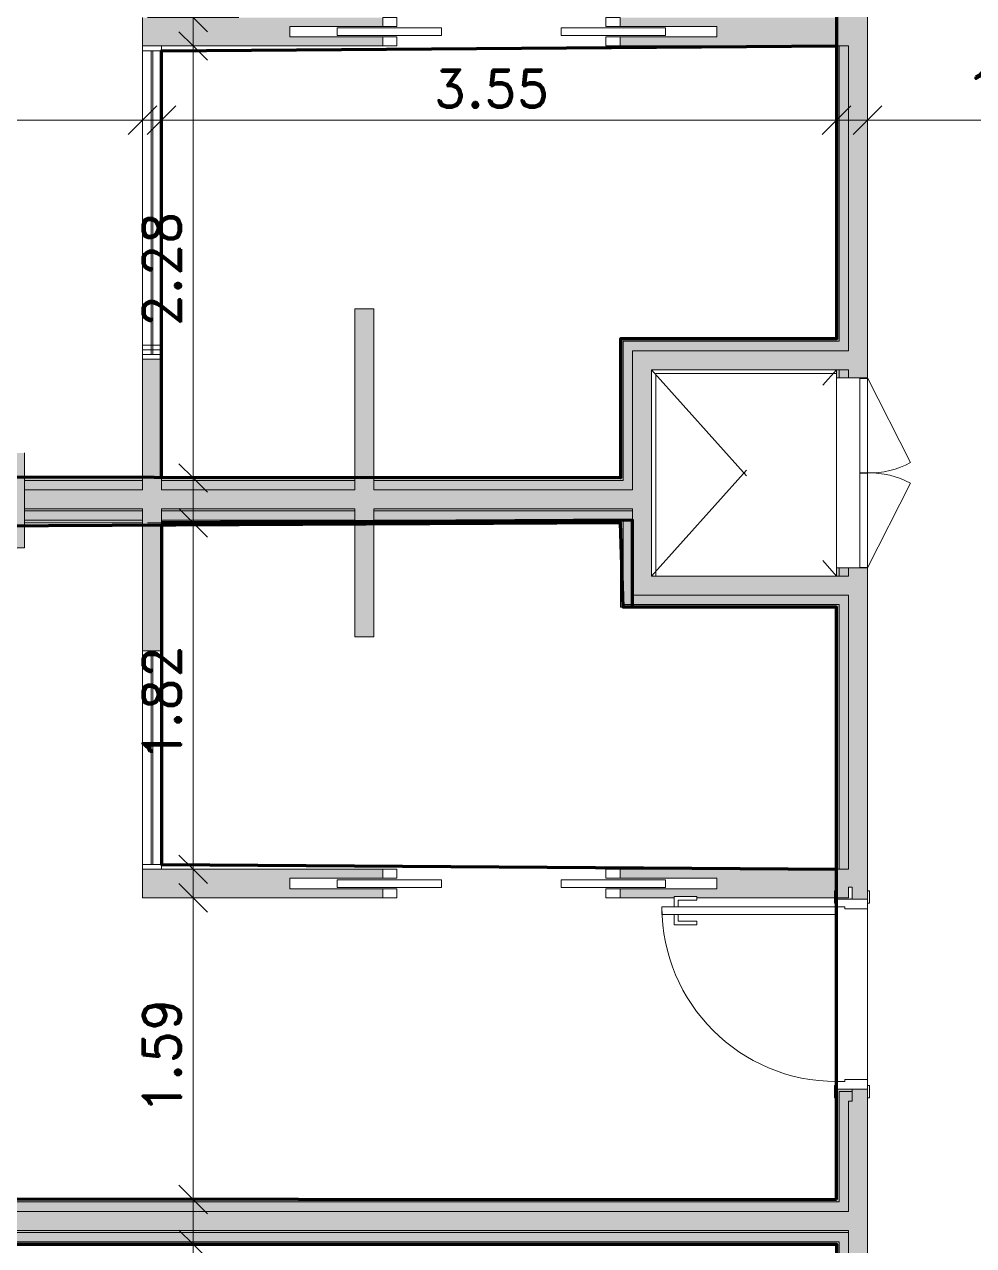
# Model space of a CAD drawing. Header units: metres. Extents: x -227.9 to -140, y 37.9 to 92.1.
# Drawn here: x -176.32 to -171.32, y 67.94 to 74.37 of the extents above; entities that cross this region are included whole.
import ezdxf

# ---------------------------------------------------------------- set-up
doc = ezdxf.new("R2010")
doc.units = ezdxf.units.M
doc.linetypes.add('JIS_02_0.7', pattern=[1.35, 0.75, -0.6])
for name, color, linetype, lineweight in [('A-ANNO-DIMS', 7, 'Continuous', 9), ('A-ANNO-DIMS-100', 7, 'Continuous', 9), ('A-DOOR', 7, 'Continuous', 5), ('A-FLOR', 7, 'Continuous', 5), ('A-GLAZ', 7, 'Continuous', 5), ('A-WALL', 7, 'Continuous', 5), ('A-WALL-PATT', 7, 'Continuous', 13), ('I-WALL', 7, 'Continuous', 5), ('S-COLS', 7, 'Continuous', 5)]:
    doc.layers.add(name, color=color, linetype=linetype, lineweight=lineweight)
doc.layers.add('A-DETL', color=94, linetype='Continuous', lineweight=5, true_color=0x00a600)
doc.layers.add('Chambre', color=40, linetype='Continuous')
doc.layers.add('SDB', color=230, linetype='Continuous')
doc.styles.add('RomanD_B', font='', dxfattribs={"height": 0.2})
doc.styles.get('RomanD_B').set_extended_font_data('RomanD', bold=True)
doc.dimstyles.new('LAG-Romans_0_2', dxfattribs={"dimscale": 0.3048, "dimtxt": 0.200715, "dimasz": 0.492126, "dimexe": 0.787402, "dimexo": 0.0625, "dimgap": 0, "dimtad": 1, "dimrnd": 0.01, "dimzin": 0, "dimdsep": 46, "dimtxsty": 'RomanD_B', "dimblk1": 'OBLIQUE', "dimblk2": 'OBLIQUE', "dimsah": 1, "dimcen": 0.09, "dimdle": 0.656168, "dimazin": 0, "dimtfac": 1, "dimtdec": 4, "dimtix": 1, "dimtmove": 0, "dimatfit": 3, "dimfxl": 0.787402, "dimfxlon": 1, "dimtvp": 1, "dimtolj": 1, "dimtzin": 0, "dimarcsym": 2})

# ---------------------------------------------------------------- blocks, each defined once
blk = doc.blocks.new('LAG-C1030-PORTE-INST-13PR_05_02F - LAG-C1030-PORTE-INST-13PR_05_02F-100x166-15159836-MUC-LAG-PRO-PLA-ARC-TZN-N02-AG02Ec-Cote')
at = {"layer": 'A-DOOR', "color": 9, "lineweight": 9, "true_color": 0xc0c0c0}
for p, q in [((-0.498, -0.0415), (-0.001, -0.0415)), ((-0.498, -0.0815), (-0.498, -0.0415)), ((-0.001, -0.0415), (-0.001, -0.0815)), ((0.001, -0.0415), (0.498, -0.0415)), ((0.001, -0.0815), (0.001, -0.0415)), ((0.498, -0.0415), (0.498, -0.0815)), ((-0.001, -0.0815), (-0.498, -0.0815)), ((0.498, -0.0815), (0.001, -0.0815))]:
    blk.add_line(p, q, dxfattribs=at)
at = {"layer": 'A-DOOR', "color": 9, "true_color": 0xc0c0c0}
for p, q in [((-0.5, -0.0815), (-0.0545, -0.3085)), ((0.5, -0.0815), (0.0545, -0.3085))]:
    blk.add_line(p, q, dxfattribs=at)
for centre, start, end in [((-0.4544, -0.0924), 331.62051, 1.37949), ((0.4544, -0.0924), 178.62051, 208.37949)]:
    blk.add_arc(centre, 0.4546, start, end, dxfattribs=at)
blk = doc.blocks.new('LAG-C1030-PORTE-COUL DEUX BATTANTS-13PR_07 - LAG-C1030-PORTE-COUL DEUX BATTANTS-13PR_07_02F-110x210-15723467-MUC-LAG-PRO-PLA-ARC-TZN-N02-AG02Ec-Cote')
at = {"layer": 'A-DOOR', "color": 9, "true_color": 0xc0c0c0}
for p, q in [((-0.455, 0.075), (-0.53, 0.075)), ((-0.53, 0.075), (-0.53, 0.0275)), ((-0.455, 0.0275), (-0.455, 0.075)), ((0.72, 0.075), (0.645, 0.075)), ((0.645, 0.075), (0.645, 0.0275)), ((0.72, 0.0275), (0.72, 0.075)), ((-0.53, 0.0275), (-0.455, 0.0275)), ((0.645, 0.0275), (0.72, 0.0275)), ((-0.455, -0.0275), (-0.53, -0.0275)), ((-0.53, -0.0275), (-0.53, -0.075)), ((-0.455, -0.075), (-0.455, -0.0275)), ((0.72, -0.0275), (0.645, -0.0275)), ((0.645, -0.0275), (0.645, -0.075)), ((0.72, -0.075), (0.72, -0.0275)), ((-0.53, -0.075), (-0.455, -0.075)), ((0.645, -0.075), (0.72, -0.075))]:
    blk.add_line(p, q, dxfattribs=at)
at = {"layer": 'A-DOOR'}
for p, q in [((-0.22, 0.02), (-0.77, 0.02)), ((-0.77, 0.02), (-0.77, -0.02)), ((-0.22, -0.02), (-0.22, 0.02)), ((0.41, 0.02), (0.41, -0.02)), ((0.96, 0.02), (0.41, 0.02)), ((0.96, -0.02), (0.96, 0.02)), ((-0.77, -0.02), (-0.22, -0.02)), ((0.41, -0.02), (0.96, -0.02))]:
    blk.add_line(p, q, dxfattribs=at)
blk = doc.blocks.new('LAG-C1030-PORTE-BAT 1 VANT-13PR_01 - LAG-C1030-PORTE-BAT 1 VANT-13PR_01_04F-90X210 CHAMBRE-15711706-MUC-LAG-PRO-PLA-ARC-TZN-N02-AG02Ec-Cote')
at = {"layer": 'A-DOOR'}
for p, q in [((0.3553, 1.0015), (0.3153, 1.0015)), ((0.3153, 1.0015), (0.3153, 0.0815)), ((0.3553, 0.0815), (0.3553, 1.0015)), ((0.2603, 0.9365), (0.2603, 0.8165)), ((0.3153, 0.9365), (0.2603, 0.9365)), ((0.2803, 0.8165), (0.2803, 0.9165)), ((0.2803, 0.9165), (0.3153, 0.9165)), ((0.3153, 0.9165), (0.3153, 0.9365)), ((0.4103, 0.9365), (0.3553, 0.9365)), ((0.3553, 0.9365), (0.3553, 0.9165)), ((0.3553, 0.9165), (0.3903, 0.9165)), ((0.3903, 0.9165), (0.3903, 0.8165)), ((0.4103, 0.8165), (0.4103, 0.9365)), ((0.2603, 0.8165), (0.2803, 0.8165)), ((0.3903, 0.8165), (0.4103, 0.8165)), ((0.3153, 0.0815), (0.3553, 0.0815))]:
    blk.add_line(p, q, dxfattribs=at)
at = {"layer": 'A-DOOR', "color": 9, "true_color": 0xc0c0c0}
for p, q in [((-0.5847, 0.0915), (-0.6497, 0.0915)), ((-0.6497, 0.0915), (-0.6497, 0.0815)), ((-0.6497, 0.0815), (-0.5847, 0.0815)), ((-0.6047, 0.0815), (-0.6047, -0.0815)), ((-0.5647, 0.0815), (-0.6047, 0.0815)), ((-0.5847, 0.0815), (-0.5847, 0.0915)), ((-0.5647, 0.0376), (-0.5647, 0.0815)), ((0.3953, 0.0815), (0.3553, 0.0815)), ((0.3553, 0.0815), (0.3553, 0.0376)), ((0.3753, 0.0915), (0.3753, 0.0815)), ((0.4403, 0.0915), (0.3753, 0.0915)), ((0.3753, 0.0815), (0.4403, 0.0815)), ((0.3953, -0.0815), (0.3953, 0.0815)), ((0.4403, 0.0815), (0.4403, 0.0915)), ((-0.5547, 0.0376), (-0.5647, 0.0376)), ((-0.5547, -0.0815), (-0.5547, 0.0376)), ((0.3553, 0.0376), (0.3453, 0.0376)), ((0.3453, 0.0376), (0.3453, -0.0815)), ((-0.5847, -0.0815), (-0.6497, -0.0815)), ((-0.6497, -0.0815), (-0.6497, -0.0915)), ((-0.6497, -0.0915), (-0.5847, -0.0915)), ((-0.6047, -0.0815), (-0.5547, -0.0815)), ((-0.5847, -0.0915), (-0.5847, -0.0815)), ((0.3453, -0.0815), (0.3953, -0.0815)), ((0.3753, -0.0815), (0.3753, -0.0915)), ((0.4403, -0.0815), (0.3753, -0.0815)), ((0.3753, -0.0915), (0.4403, -0.0915)), ((0.4403, -0.0915), (0.4403, -0.0815))]:
    blk.add_line(p, q, dxfattribs=at)
at = {"layer": 'A-DOOR'}
blk.add_arc((0.3553, 0.0815), 0.92, 90, 180, dxfattribs=at)
blk = doc.blocks.new('LAG-C1020-FENÊTRE-12FT-22-03 - LAG-C1020-FENÊTRE-12FT-22-03-01-13182808-MUC-LAG-PRO-PLA-ARC-TZN-N02-AG02Ec-Cote')
at = {"layer": 'A-GLAZ', "lineweight": 13}
for p, q in [((-2.825, 0.05), (-2.85, 0.05)), ((-2.85, 0.05), (-2.85, -0.05)), ((-2.825, -0.05), (-2.825, 0.05)), ((-1.275, 0.005), (-2.825, 0.005)), ((-2.825, 0.005), (-2.825, -0.005)), ((-1.25, 0.05), (-1.275, 0.05)), ((-1.275, 0.05), (-1.275, -0.05)), ((-1.275, -0.005), (-1.275, 0.005)), ((-2.85, -0.05), (-2.825, -0.05)), ((-2.825, -0.005), (-1.275, -0.005)), ((-1.275, -0.05), (-1.25, -0.05))]:
    blk.add_line(p, q, dxfattribs=at)
at = {"layer": 'A-GLAZ'}
for p, q in [((-2.825, 0.05), (-1.275, 0.05)), ((-1.275, -0.05), (-2.825, -0.05))]:
    blk.add_line(p, q, dxfattribs=at)
blk = doc.blocks.new('LAG-C1020-FENÊTRE-12FT-22-03 - LAG-C1020-FENÊTRE-12FT-22-03-01-13183694-MUC-LAG-PRO-PLA-ARC-TZN-N02-AG02Ec-Cote')
at = {"layer": 'A-GLAZ', "lineweight": 13}
for p, q in [((-2.9, 0.05), (-2.875, 0.05)), ((-2.875, 0.05), (-2.875, -0.05)), ((-2.875, 0.005), (-1.275, 0.005)), ((-2.875, -0.005), (-2.875, 0.005)), ((-1.275, -0.05), (-1.275, 0.05)), ((-1.275, 0.05), (-1.25, 0.05)), ((-1.275, 0.005), (-1.275, -0.005)), ((-2.875, -0.05), (-2.9, -0.05)), ((-1.275, -0.005), (-2.875, -0.005)), ((-1.25, -0.05), (-1.275, -0.05))]:
    blk.add_line(p, q, dxfattribs=at)
at = {"layer": 'A-GLAZ'}
for p, q in [((-2.85, 0.05), (-2.875, 0.05)), ((-1.275, 0.05), (-2.825, 0.05)), ((-2.875, -0.05), (-2.85, -0.05)), ((-2.825, -0.05), (-1.275, -0.05))]:
    blk.add_line(p, q, dxfattribs=at)
blk = doc.blocks.new('LAG-C1020-FENÊTRE-12FT-22-03 - LAG-C1020-FENÊTRE-12FT-22-03-01-13183693-MUC-LAG-PRO-PLA-ARC-TZN-N02-AG02Ec-Cote')
at = {"layer": 'A-GLAZ', "lineweight": 13}
for p, q in [((-2.4, 0.05), (-2.375, 0.05)), ((-2.375, 0.05), (-2.375, -0.05)), ((-2.375, 0.005), (-1.275, 0.005)), ((-2.375, -0.005), (-2.375, 0.005)), ((-1.275, -0.05), (-1.275, 0.05)), ((-1.275, 0.05), (-1.25, 0.05)), ((-1.275, 0.005), (-1.275, -0.005)), ((-2.375, -0.05), (-2.4, -0.05)), ((-1.275, -0.005), (-2.375, -0.005)), ((-1.25, -0.05), (-1.275, -0.05))]:
    blk.add_line(p, q, dxfattribs=at)
at = {"layer": 'A-GLAZ'}
for p, q in [((-1.275, 0.05), (-2.375, 0.05)), ((-2.375, -0.05), (-1.275, -0.05))]:
    blk.add_line(p, q, dxfattribs=at)
blk = doc.blocks.new('DIMBLOCK22-MUC-LAG-PRO-PLA-ARC-TZN-N02-AG02Ec-Cote')
at = {"layer": 'A-ANNO-DIMS-100', "transparency": 16777216}
for p, q in [((-175.4305, 74.207), (-175.4305, 76.6505)), ((-175.6705, 76.4505), (-175.1905, 76.4505)), ((-175.4305, 76.4505), (-175.6705, 76.4505)), ((-175.6705, 74.407), (-175.1905, 74.407)), ((-175.4305, 74.407), (-175.6705, 74.407))]:
    blk.add_line(p, q, dxfattribs=at)
at = {"layer": 'A-ANNO-DIMS-100', "lineweight": 25, "transparency": 16777216}
for p, q in [((-175.4305, 76.4505), (-175.5055, 76.5255)), ((-175.4305, 76.4505), (-175.3555, 76.3755)), ((-175.4305, 74.407), (-175.5055, 74.482)), ((-175.4305, 74.407), (-175.3555, 74.332))]:
    blk.add_line(p, q, dxfattribs=at)
at = {"layer": 'A-ANNO-DIMS-100', "color": 0, "transparency": 16777216, "insert": (-175.6961, 75.0852), "char_height": 0.2, "width": 0.824475, "attachment_point": 1, "rotation": 90, "line_spacing_factor": 1.146391, "style": 'RomanD_B'}
blk.add_mtext('2.04', dxfattribs=at)
blk = doc.blocks.new('_Oblique')
at = {"color": 0, "linetype": 'ByBlock', "lineweight": -2}
blk.add_line((-0.5, -0.5), (0.5, 0.5), dxfattribs=at)
blk = doc.blocks.new('DIMBLOCK23-MUC-LAG-PRO-PLA-ARC-TZN-N02-AG02Ec-Cote')
at = {"layer": 'A-ANNO-DIMS-100', "transparency": 16777216}
for p, q in [((-175.4305, 71.782), (-175.4305, 74.457)), ((-175.6705, 74.257), (-175.1905, 74.257)), ((-175.4305, 74.257), (-175.6705, 74.257)), ((-175.6705, 71.982), (-175.1905, 71.982)), ((-175.4305, 71.982), (-175.6705, 71.982))]:
    blk.add_line(p, q, dxfattribs=at)
at = {"layer": 'A-ANNO-DIMS-100', "lineweight": 25, "transparency": 16777216}
for p, q in [((-175.4305, 74.257), (-175.5055, 74.332)), ((-175.4305, 74.257), (-175.3555, 74.182)), ((-175.4305, 71.982), (-175.5055, 72.057)), ((-175.4305, 71.982), (-175.3555, 71.907))]:
    blk.add_line(p, q, dxfattribs=at)
at = {"layer": 'A-ANNO-DIMS-100', "color": 0, "transparency": 16777216, "insert": (-175.6961, 72.776), "char_height": 0.2, "width": 0.824475, "attachment_point": 1, "rotation": 90, "line_spacing_factor": 1.146391, "style": 'RomanD_B'}
blk.add_mtext('2.28', dxfattribs=at)
blk = doc.blocks.new('DIMBLOCK24-MUC-LAG-PRO-PLA-ARC-TZN-N02-AG02Ec-Cote')
at = {"layer": 'A-ANNO-DIMS-100', "transparency": 16777216}
for p, q in [((-175.4305, 69.7211), (-175.4305, 71.946)), ((-175.6705, 71.746), (-175.1905, 71.746)), ((-175.4305, 71.746), (-175.6705, 71.746)), ((-175.6705, 69.9211), (-175.1905, 69.9211)), ((-175.4305, 69.9211), (-175.6705, 69.9211))]:
    blk.add_line(p, q, dxfattribs=at)
at = {"layer": 'A-ANNO-DIMS-100', "lineweight": 25, "transparency": 16777216}
for p, q in [((-175.4305, 71.746), (-175.5055, 71.821)), ((-175.4305, 71.746), (-175.3555, 71.671)), ((-175.4305, 69.9211), (-175.5055, 69.9961)), ((-175.4305, 69.9211), (-175.3555, 69.8461))]:
    blk.add_line(p, q, dxfattribs=at)
at = {"layer": 'A-ANNO-DIMS-100', "color": 0, "transparency": 16777216, "insert": (-175.6961, 70.49), "char_height": 0.2, "width": 0.824475, "attachment_point": 1, "rotation": 90, "line_spacing_factor": 1.146391, "style": 'RomanD_B'}
blk.add_mtext('1.82', dxfattribs=at)
blk = doc.blocks.new('DIMBLOCK25-MUC-LAG-PRO-PLA-ARC-TZN-N02-AG02Ec-Cote')
at = {"layer": 'A-ANNO-DIMS-100', "transparency": 16777216}
for p, q in [((-175.4305, 67.9821), (-175.4305, 69.9711)), ((-175.1905, 69.7711), (-175.6705, 69.7711)), ((-175.4305, 69.7711), (-175.1905, 69.7711)), ((-175.6705, 68.1821), (-175.1905, 68.1821)), ((-175.4305, 68.1821), (-175.6705, 68.1821))]:
    blk.add_line(p, q, dxfattribs=at)
at = {"layer": 'A-ANNO-DIMS-100', "lineweight": 25, "transparency": 16777216}
for p, q in [((-175.4305, 69.7711), (-175.5055, 69.8461)), ((-175.4305, 69.7711), (-175.3555, 69.6961)), ((-175.4305, 68.1821), (-175.5055, 68.2571)), ((-175.4305, 68.1821), (-175.3555, 68.1071))]:
    blk.add_line(p, q, dxfattribs=at)
at = {"layer": 'A-ANNO-DIMS-100', "color": 0, "transparency": 16777216, "insert": (-175.6961, 68.633), "char_height": 0.2, "width": 0.824475, "attachment_point": 1, "rotation": 90, "line_spacing_factor": 1.146391, "style": 'RomanD_B'}
blk.add_mtext('1.59', dxfattribs=at)
blk = doc.blocks.new('DIMBLOCK26-MUC-LAG-PRO-PLA-ARC-TZN-N02-AG02Ec-Cote')
at = {"layer": 'A-ANNO-DIMS-100', "transparency": 16777216}
for p, q in [((-175.4305, 66.1569), (-175.4305, 68.1461)), ((-175.6705, 67.9461), (-175.1905, 67.9461)), ((-175.4305, 67.9461), (-175.6705, 67.9461)), ((-175.6705, 66.3569), (-175.1905, 66.3569)), ((-175.4305, 66.3569), (-175.6705, 66.3569))]:
    blk.add_line(p, q, dxfattribs=at)
at = {"layer": 'A-ANNO-DIMS-100', "lineweight": 25, "transparency": 16777216}
for p, q in [((-175.4305, 67.9461), (-175.5055, 68.0211)), ((-175.4305, 67.9461), (-175.3555, 67.8711)), ((-175.4305, 66.3569), (-175.5055, 66.4319)), ((-175.4305, 66.3569), (-175.3555, 66.2819))]:
    blk.add_line(p, q, dxfattribs=at)
at = {"layer": 'A-ANNO-DIMS-100', "color": 0, "transparency": 16777216, "insert": (-175.6961, 66.808), "char_height": 0.2, "width": 0.824475, "attachment_point": 1, "rotation": 90, "line_spacing_factor": 1.146391, "style": 'RomanD_B'}
blk.add_mtext('1.59', dxfattribs=at)
blk = doc.blocks.new('DIMBLOCK79-MUC-LAG-PRO-PLA-ARC-TZN-N02-AG02Ec-Cote')
at = {"layer": 'A-ANNO-DIMS-100', "transparency": 16777216}
for p, q in [((-180.5454, 73.6267), (-180.5454, 74.1067)), ((-175.6971, 74.1067), (-175.6971, 73.6267)), ((-175.6971, 73.8667), (-175.6971, 74.1067)), ((-180.7454, 73.8667), (-175.4971, 73.8667)), ((-180.5454, 73.8667), (-180.5454, 73.6267))]:
    blk.add_line(p, q, dxfattribs=at)
at = {"layer": 'A-ANNO-DIMS-100', "lineweight": 25, "transparency": 16777216}
for p, q in [((-180.5454, 73.8667), (-180.4704, 73.9417)), ((-175.6971, 73.8667), (-175.6221, 73.9417)), ((-180.5454, 73.8667), (-180.6204, 73.7917)), ((-175.6971, 73.8667), (-175.7721, 73.7917))]:
    blk.add_line(p, q, dxfattribs=at)
at = {"layer": 'A-ANNO-DIMS-100', "color": 0, "transparency": 16777216, "insert": (-178.4648, 74.1323), "char_height": 0.2, "width": 0.824475, "attachment_point": 1, "line_spacing_factor": 1.146391, "style": 'RomanD_B'}
blk.add_mtext('4.85', dxfattribs=at)
blk = doc.blocks.new('DIMBLOCK80-MUC-LAG-PRO-PLA-ARC-TZN-N02-AG02Ec-Cote')
at = {"layer": 'A-ANNO-DIMS-100', "transparency": 16777216}
for p, q in [((-175.5971, 74.1067), (-175.5971, 73.6267)), ((-175.5971, 73.8667), (-175.5971, 74.1067)), ((-172.0421, 74.1067), (-172.0421, 73.6267)), ((-172.0421, 73.8667), (-172.0421, 74.1067)), ((-175.7971, 73.8667), (-171.8421, 73.8667))]:
    blk.add_line(p, q, dxfattribs=at)
at = {"layer": 'A-ANNO-DIMS-100', "lineweight": 25, "transparency": 16777216}
for p, q in [((-175.5971, 73.8667), (-175.5221, 73.9417)), ((-172.0421, 73.8667), (-171.9671, 73.9417)), ((-175.5971, 73.8667), (-175.6721, 73.7917)), ((-172.0421, 73.8667), (-172.1171, 73.7917))]:
    blk.add_line(p, q, dxfattribs=at)
at = {"layer": 'A-ANNO-DIMS-100', "color": 0, "transparency": 16777216, "insert": (-174.1632, 74.1323), "char_height": 0.2, "width": 0.824475, "attachment_point": 1, "line_spacing_factor": 1.146391, "style": 'RomanD_B'}
blk.add_mtext('3.55', dxfattribs=at)
blk = doc.blocks.new('DIMBLOCK81-MUC-LAG-PRO-PLA-ARC-TZN-N02-AG02Ec-Cote')
at = {"layer": 'A-ANNO-DIMS-100', "transparency": 16777216}
for p, q in [((-171.8791, 74.1067), (-171.8791, 73.6267)), ((-171.8791, 73.8667), (-171.8791, 74.1067)), ((-170.1521, 74.1067), (-170.1521, 73.6267)), ((-170.1521, 73.8667), (-170.1521, 74.1067)), ((-172.0791, 73.8667), (-169.9521, 73.8667))]:
    blk.add_line(p, q, dxfattribs=at)
at = {"layer": 'A-ANNO-DIMS-100', "lineweight": 25, "transparency": 16777216}
for p, q in [((-171.8791, 73.8667), (-171.8041, 73.9417)), ((-170.1521, 73.8667), (-170.0771, 73.9417)), ((-171.8791, 73.8667), (-171.9541, 73.7917)), ((-170.1521, 73.8667), (-170.2271, 73.7917))]:
    blk.add_line(p, q, dxfattribs=at)
at = {"layer": 'A-ANNO-DIMS-100', "color": 0, "transparency": 16777216, "insert": (-171.3592, 74.1323), "char_height": 0.2, "width": 0.824475, "attachment_point": 1, "line_spacing_factor": 1.146391, "style": 'RomanD_B'}
blk.add_mtext('1.73', dxfattribs=at)

msp = doc.modelspace()

# ---------------------------------------------------------------- hatches: boundary and pattern name
at = {"layer": 'A-WALL-PATT', "lineweight": 5, "true_color": 0xaaaaaa}
h = msp.add_hatch(color=253, dxfattribs=at)
h.paths.add_polyline_path([(-173.1661, 71.809), (-173.1161, 71.809), (-173.1161, 71.819), (-174.4792, 71.819), (-174.4792, 71.809), (-173.1791, 71.809)])
h.paths.add_polyline_path([(-175.5971, 71.809), (-174.5792, 71.809), (-174.5792, 71.819), (-175.5971, 71.819)])
h.paths.add_polyline_path([(-175.6971, 71.809), (-175.6971, 71.819), (-176.3191, 71.819), (-176.3191, 71.809), (-175.8507, 71.809)])
msp.add_hatch(color=253, dxfattribs=at).paths.add_polyline_path([(-172.0291, 68.0091), (-171.9791, 68.0091), (-171.9791, 68.0191), (-180.5441, 68.0191), (-180.5441, 68.0091), (-172.0421, 68.0091)])
at = {"layer": 'I-WALL', "true_color": 0xaaaaaa}
h = msp.add_hatch(color=253, dxfattribs=at)
h.paths.add_polyline_path([(-171.9791, 59.5265), (-171.8791, 59.5265), (-171.8791, 60.4146), (-171.9606, 60.4146), (-171.9606, 60.3516), (-171.9791, 60.3516), (-171.9791, 59.57)])
h.paths.add_polyline_path([(-171.9606, 61.4146), (-171.8791, 61.4146), (-171.8791, 63.6203), (-171.9791, 63.6203), (-171.9791, 61.4776), (-171.9606, 61.4776), (-171.9606, 61.4276)])
h.paths.add_polyline_path([(-171.8791, 64.6203), (-171.8791, 66.3648), (-171.9606, 66.3648), (-171.9606, 66.3018), (-171.9791, 66.3018), (-171.9791, 64.6203), (-171.9606, 64.6203)])
h.paths.add_polyline_path([(-171.8791, 67.3648), (-171.8791, 68.7633), (-171.9606, 68.7633), (-171.9606, 68.7003), (-171.9791, 68.7003), (-171.9791, 67.4278), (-171.9606, 67.4278), (-171.9606, 67.3648)])
h.paths.add_polyline_path([(-171.8791, 69.7633), (-171.8791, 71.5086), (-171.9791, 71.5086), (-171.9791, 69.8263), (-171.9606, 69.8263), (-171.9606, 69.7633)])
h.paths.add_polyline_path([(-171.9791, 72.5086), (-171.8791, 72.5086), (-171.8791, 74.7135), (-171.9606, 74.7135), (-171.9606, 74.6505), (-171.9791, 74.6505), (-171.9791, 72.5521)])
h.paths.add_polyline_path([(-171.8791, 75.7135), (-171.8791, 76.5135), (-171.9791, 76.5135), (-171.9791, 75.7765), (-171.9606, 75.7765), (-171.9606, 75.7135)])
h = msp.add_hatch(color=253, dxfattribs=at)
h.paths.add_polyline_path([(-172.0421, 59.6765), (-172.0291, 59.6765), (-172.0291, 60.4016), (-171.9606, 60.4016), (-171.9606, 60.4146), (-172.0421, 60.4146), (-172.0421, 59.6895)])
h.paths.add_polyline_path([(-171.9606, 61.4146), (-171.9606, 61.4276), (-172.0291, 61.4276), (-172.0291, 61.721), (-172.0421, 61.721), (-172.0421, 61.4146), (-171.9983, 61.4146)])
h.paths.add_polyline_path([(-172.0421, 61.871), (-172.0291, 61.871), (-172.0291, 63.4263), (-172.0421, 63.4263), (-172.0421, 62.7849)])
h.paths.add_polyline_path([(-172.0291, 63.5763), (-172.0291, 63.6203), (-172.0421, 63.6203), (-172.0421, 63.5763)])
h.paths.add_polyline_path([(-172.0291, 64.6203), (-172.0291, 64.6642), (-172.0421, 64.6642), (-172.0421, 64.6203)])
h.paths.add_polyline_path([(-172.0291, 64.8142), (-172.0291, 66.2069), (-172.0421, 66.2069), (-172.0421, 64.8142)])
h.paths.add_polyline_path([(-171.9791, 66.3569), (-171.9606, 66.3569), (-171.9606, 66.3648), (-172.0421, 66.3648), (-172.0421, 66.3569), (-171.9983, 66.3569)])
h.paths.add_polyline_path([(-172.0421, 67.3648), (-171.9606, 67.3648), (-171.9606, 67.3778), (-172.0291, 67.3778), (-172.0291, 67.9591), (-172.0421, 67.9591), (-172.0421, 67.4098)])
h.paths.add_polyline_path([(-172.0291, 68.1691), (-172.0291, 68.7503), (-171.9606, 68.7503), (-171.9606, 68.7633), (-172.0421, 68.7633), (-172.0421, 68.1691)])
h.paths.add_polyline_path([(-171.9606, 69.7633), (-171.9606, 69.7711), (-172.0421, 69.7711), (-172.0421, 69.7633), (-171.9983, 69.7633)])
h.paths.add_polyline_path([(-172.0291, 69.9211), (-172.0291, 71.3151), (-172.0421, 71.3151), (-172.0421, 69.9211)])
h.paths.add_polyline_path([(-172.0291, 71.4651), (-172.0291, 71.5086), (-172.0421, 71.5086), (-172.0421, 71.4651)])
h.paths.add_polyline_path([(-172.0421, 72.5086), (-172.0291, 72.5086), (-172.0291, 72.5521), (-172.0421, 72.5521)])
h.paths.add_polyline_path([(-172.0291, 72.7021), (-172.0291, 74.257), (-172.0421, 74.257), (-172.0421, 72.7021)])
h.paths.add_polyline_path([(-172.0421, 74.407), (-172.0291, 74.407), (-172.0291, 74.7005), (-171.9606, 74.7005), (-171.9606, 74.7135), (-172.0421, 74.7135), (-172.0421, 74.5728)])
h.paths.add_polyline_path([(-172.0421, 75.7135), (-171.9606, 75.7135), (-171.9606, 75.7265), (-172.0291, 75.7265), (-172.0291, 76.4505), (-172.0421, 76.4505), (-172.0421, 75.7585)])
h = msp.add_hatch(color=253, dxfattribs=at)
h.paths.add_polyline_path([(-172.0291, 59.6265), (-171.9791, 59.6265), (-171.9791, 60.3516), (-171.9606, 60.3516), (-171.9606, 60.4016), (-172.0291, 60.4016), (-172.0291, 59.6765)])
h.paths.add_polyline_path([(-171.9606, 61.4276), (-171.9606, 61.4776), (-171.9791, 61.4776), (-171.9791, 61.721), (-172.0291, 61.721), (-172.0291, 61.4276)])
h.paths.add_polyline_path([(-171.9791, 61.871), (-171.9791, 63.4763), (-172.0291, 63.4763), (-172.0291, 61.871)])
h.paths.add_polyline_path([(-171.9791, 63.5763), (-171.9791, 63.6203), (-172.0291, 63.6203), (-172.0291, 63.5763)])
h.paths.add_polyline_path([(-171.9791, 64.6203), (-171.9791, 64.6642), (-172.0291, 64.6642), (-172.0291, 64.6203)])
h.paths.add_polyline_path([(-172.0291, 64.7642), (-171.9791, 64.7642), (-171.9791, 66.2069), (-172.0291, 66.2069), (-172.0291, 64.8142)])
h.paths.add_polyline_path([(-172.0291, 67.3778), (-171.9606, 67.3778), (-171.9606, 67.4278), (-171.9791, 67.4278), (-171.9791, 68.0091), (-172.0291, 68.0091), (-172.0291, 67.6072)])
h.paths.add_polyline_path([(-171.9791, 68.1191), (-171.9791, 68.7003), (-171.9606, 68.7003), (-171.9606, 68.7503), (-172.0291, 68.7503), (-172.0291, 68.1191)])
h.paths.add_polyline_path([(-172.0291, 69.9211), (-171.9791, 69.9211), (-171.9791, 71.3651), (-172.0291, 71.3651), (-172.0291, 70.2863)])
h.paths.add_polyline_path([(-172.0291, 71.4651), (-171.9791, 71.4651), (-171.9791, 71.5086), (-172.0291, 71.5086)])
h.paths.add_polyline_path([(-171.9791, 72.5086), (-171.9791, 72.5521), (-172.0291, 72.5521), (-172.0291, 72.5086)])
h.paths.add_polyline_path([(-172.0291, 72.6521), (-171.9791, 72.6521), (-171.9791, 74.257), (-172.0291, 74.257), (-172.0291, 72.7021)])
h.paths.add_polyline_path([(-171.9791, 74.407), (-171.9791, 74.6505), (-171.9606, 74.6505), (-171.9606, 74.7005), (-172.0291, 74.7005), (-172.0291, 74.407)])
h.paths.add_polyline_path([(-171.9606, 75.7265), (-171.9606, 75.7765), (-171.9791, 75.7765), (-171.9791, 76.4635), (-172.0291, 76.4635), (-172.0291, 75.7265)])
h = msp.add_hatch(color=253, dxfattribs=at)
h.paths.add_polyline_path([(-174.4321, 74.257), (-174.4321, 74.3045), (-174.9221, 74.3045), (-174.9221, 74.3595), (-174.4321, 74.3595), (-174.4321, 74.407), (-175.6971, 74.407), (-175.6971, 74.257)])
h.paths.add_polyline_path([(-172.0291, 74.257), (-171.9791, 74.257), (-171.9791, 74.407), (-173.1821, 74.407), (-173.1821, 74.3595), (-172.6721, 74.3595), (-172.6721, 74.3045), (-173.1821, 74.3045), (-173.1821, 74.257), (-172.0421, 74.257)])
for points in [[(-174.5792, 71.919), (-174.4792, 71.919), (-174.4792, 72.8721), (-174.5792, 72.8721), (-174.5792, 71.969)], [(-173.1791, 72.7021), (-172.0421, 72.7021), (-172.0421, 72.7151), (-173.1791, 72.7151)], [(-173.1661, 72.6521), (-172.0291, 72.6521), (-172.0291, 72.7021), (-173.1661, 72.7021)], [(-173.1161, 72.5521), (-171.9791, 72.5521), (-171.9791, 72.6521), (-173.1161, 72.6521)], [(-175.6971, 71.919), (-175.5971, 71.919), (-175.5971, 72.607), (-175.6971, 72.607), (-175.6971, 71.969)], [(-173.0161, 71.3651), (-173.0161, 72.5521), (-173.1161, 72.5521), (-173.1161, 71.3651)], [(-173.1161, 71.819), (-173.1161, 71.919), (-176.3191, 71.919), (-176.3191, 71.819), (-173.1791, 71.819)], [(-175.5971, 71.0711), (-175.5971, 71.819), (-175.6971, 71.819), (-175.6971, 71.0711)], [(-174.4792, 71.1462), (-174.4792, 71.819), (-174.5792, 71.819), (-174.5792, 71.1462)], [(-172.0291, 71.3651), (-171.9791, 71.3651), (-171.9791, 71.4651), (-173.0161, 71.4651), (-173.0161, 71.3651), (-172.0421, 71.3651)], [(-173.0161, 71.3151), (-172.0291, 71.3151), (-172.0291, 71.3651), (-173.1161, 71.3651), (-173.1161, 71.3151)], [(-172.0421, 71.3021), (-172.0421, 71.3151), (-173.1661, 71.3151), (-173.1661, 71.3021), (-172.5615, 71.3021)], [(-172.0421, 68.1691), (-172.0421, 68.1821), (-180.5441, 68.1821), (-180.5441, 68.1691), (-172.5615, 68.1691)], [(-172.5615, 68.1191), (-172.0291, 68.1191), (-172.0291, 68.1691), (-180.5441, 68.1691), (-180.5441, 68.1191), (-175.8507, 68.1191)], [(-172.0421, 68.0191), (-171.9791, 68.0191), (-171.9791, 68.1191), (-180.5441, 68.1191), (-180.5441, 68.0191), (-172.5615, 68.0191)], [(-172.5615, 67.9591), (-172.0291, 67.9591), (-172.0291, 68.0091), (-180.5441, 68.0091), (-180.5441, 67.9591), (-175.8507, 67.9591)], [(-172.0421, 67.9461), (-172.0421, 67.9591), (-180.5441, 67.9591), (-180.5441, 67.9461), (-172.5615, 67.9461)]]:
    msp.add_hatch(color=253, dxfattribs=at).paths.add_polyline_path(points)
h = msp.add_hatch(color=253, dxfattribs=at)
h.paths.add_polyline_path([(-173.1791, 71.3021), (-173.1661, 71.3021), (-173.1661, 71.759), (-173.1791, 71.759), (-173.1791, 71.3579)])
h.paths.add_polyline_path([(-173.1791, 71.969), (-173.1661, 71.969), (-173.1661, 72.7021), (-173.1791, 72.7021), (-173.1791, 71.982)])
h = msp.add_hatch(color=253, dxfattribs=at)
h.paths.add_polyline_path([(-173.1161, 71.3151), (-173.1161, 71.809), (-173.1661, 71.809), (-173.1661, 71.3151)])
h.paths.add_polyline_path([(-173.1161, 71.919), (-173.1161, 72.6521), (-173.1661, 72.6521), (-173.1661, 71.919)])
h = msp.add_hatch(color=253, dxfattribs=at)
h.paths.add_polyline_path([(-174.5792, 71.969), (-174.5792, 71.982), (-175.5971, 71.982), (-175.5971, 71.969), (-175.0284, 71.969)])
h.paths.add_polyline_path([(-175.6971, 71.969), (-175.6971, 71.982), (-176.3191, 71.982), (-176.3191, 71.969), (-175.8507, 71.969)])
h.paths.add_polyline_path([(-174.4792, 71.969), (-173.1791, 71.969), (-173.1791, 71.982), (-174.4792, 71.982)])
h = msp.add_hatch(color=253, dxfattribs=at)
h.paths.add_polyline_path([(-173.1661, 71.919), (-173.1661, 71.969), (-174.4792, 71.969), (-174.4792, 71.919), (-173.1791, 71.919)])
h.paths.add_polyline_path([(-174.5792, 71.919), (-174.5792, 71.969), (-175.5971, 71.969), (-175.5971, 71.919), (-175.0284, 71.919)])
h.paths.add_polyline_path([(-175.8507, 71.919), (-175.6971, 71.919), (-175.6971, 71.969), (-176.3191, 71.969), (-176.3191, 71.919)])
h = msp.add_hatch(color=253, dxfattribs=at)
h.paths.add_polyline_path([(-173.1661, 71.759), (-173.1661, 71.809), (-174.4792, 71.809), (-174.4792, 71.759), (-173.1791, 71.759)])
h.paths.add_polyline_path([(-175.5971, 71.759), (-174.5792, 71.759), (-174.5792, 71.809), (-175.5971, 71.809)])
h.paths.add_polyline_path([(-175.6971, 71.759), (-175.6971, 71.809), (-176.3191, 71.809), (-176.3191, 71.759), (-175.8507, 71.759)])
h = msp.add_hatch(color=253, dxfattribs=at)
h.paths.add_polyline_path([(-173.1791, 71.746), (-173.1791, 71.759), (-174.4792, 71.759), (-174.4792, 71.746), (-173.3838, 71.746)])
h.paths.add_polyline_path([(-175.5971, 71.746), (-174.5792, 71.746), (-174.5792, 71.759), (-175.5971, 71.759)])
h.paths.add_polyline_path([(-175.6971, 71.746), (-175.6971, 71.759), (-176.3191, 71.759), (-176.3191, 71.746), (-175.8507, 71.746)])
h = msp.add_hatch(color=253, dxfattribs=at)
h.paths.add_polyline_path([(-175.6971, 69.7711), (-174.4321, 69.7711), (-174.4321, 69.8186), (-174.9221, 69.8186), (-174.9221, 69.8736), (-174.4321, 69.8736), (-174.4321, 69.9211), (-175.6971, 69.9211)])
h.paths.add_polyline_path([(-171.9791, 69.7711), (-171.9791, 69.9211), (-173.1821, 69.9211), (-173.1821, 69.8736), (-172.6721, 69.8736), (-172.6721, 69.8186), (-173.1821, 69.8186), (-173.1821, 69.7711), (-172.8971, 69.7711), (-172.8971, 69.7783), (-172.7771, 69.7783), (-172.7771, 69.7711), (-172.0521, 69.7718), (-172.0521, 69.8083), (-172.0421, 69.8083), (-172.0421, 69.7711)])
at = {"layer": 'S-COLS', "true_color": 0x808080}
msp.add_hatch(color=8, dxfattribs=at).paths.add_polyline_path([(-176.8191, 71.614), (-176.3191, 71.614), (-176.3191, 72.114), (-176.8191, 72.114)])

# ---------------------------------------------------------------- linework, layer by layer
at = {"layer": 'A-DETL', "color": 7, "linetype": 'JIS_02_0.7'}
for p, q in [((-173.0161, 71.4651), (-172.0421, 72.5521)), ((-173.0161, 72.5521), (-172.0421, 71.4651))]:
    msp.add_line(p, q, dxfattribs=at)
at = {"layer": 'A-FLOR', "lineweight": 9}
for p, q in [((-172.9942, 72.5319), (-172.0421, 72.5319)), ((-172.9942, 71.4651), (-172.9942, 72.5319))]:
    msp.add_line(p, q, dxfattribs=at)
at = {"layer": 'A-FLOR'}
for p, q in [((-171.8791, 69.7133), (-171.8791, 68.8133)), ((-172.0421, 68.8033), (-172.0421, 69.6833))]:
    msp.add_line(p, q, dxfattribs=at)
at = {"layer": 'A-WALL'}
for p, q in [((-171.9791, 74.257), (-172.0421, 74.257)), ((-172.0291, 74.257), (-172.0291, 72.7021)), ((-171.9791, 74.257), (-171.9791, 72.6521)), ((-173.1661, 72.7021), (-172.0291, 72.7021)), ((-173.1661, 71.969), (-173.1661, 72.7021)), ((-173.1161, 72.6521), (-171.9791, 72.6521)), ((-173.1161, 71.919), (-173.1161, 72.6521)), ((-171.9791, 72.5521), (-172.0421, 72.5521)), ((-172.0291, 72.5521), (-172.0291, 72.5086)), ((-171.9791, 72.5521), (-171.9791, 72.5086)), ((-176.3191, 71.969), (-175.6971, 71.969)), ((-175.6971, 71.919), (-175.6971, 71.982)), ((-175.5971, 71.919), (-175.5971, 71.982)), ((-175.5971, 71.969), (-174.5792, 71.969)), ((-174.5792, 71.919), (-174.5792, 71.982)), ((-174.4792, 71.919), (-174.4792, 71.982)), ((-174.4792, 71.969), (-173.1661, 71.969)), ((-176.3191, 71.919), (-175.6971, 71.919)), ((-175.5971, 71.919), (-174.5792, 71.919)), ((-174.4792, 71.919), (-173.1161, 71.919)), ((-176.3191, 71.819), (-175.6971, 71.819)), ((-176.3191, 71.809), (-175.6971, 71.809)), ((-175.6971, 71.746), (-175.6971, 71.819)), ((-175.5971, 71.819), (-174.5792, 71.819)), ((-175.5971, 71.746), (-175.5971, 71.819)), ((-175.5971, 71.809), (-174.5792, 71.809)), ((-174.5792, 71.746), (-174.5792, 71.819)), ((-174.4792, 71.819), (-173.1161, 71.819)), ((-174.4792, 71.746), (-174.4792, 71.819)), ((-174.4792, 71.809), (-173.1161, 71.809)), ((-173.1161, 71.819), (-173.1161, 71.3651)), ((-176.3191, 71.759), (-175.6971, 71.759)), ((-175.5971, 71.759), (-174.5792, 71.759)), ((-174.4792, 71.759), (-173.1661, 71.759)), ((-173.1661, 71.3151), (-173.1661, 71.759)), ((-171.9791, 71.4651), (-172.0421, 71.4651)), ((-172.0291, 71.5086), (-172.0291, 71.4651)), ((-171.9791, 71.5086), (-171.9791, 71.4651)), ((-171.9791, 71.3651), (-173.1161, 71.3651)), ((-171.9791, 71.3651), (-171.9791, 69.9211)), ((-172.0291, 71.3151), (-173.1661, 71.3151)), ((-172.0291, 71.3151), (-172.0291, 69.9211)), ((-171.9791, 69.9211), (-172.0421, 69.9211)), ((-171.9791, 69.8263), (-171.9606, 69.8263)), ((-171.9606, 69.7633), (-171.9606, 69.8263)), ((-171.9791, 69.7711), (-172.0421, 69.7711)), ((-172.0291, 68.7503), (-172.0291, 68.1691)), ((-171.9606, 68.7503), (-172.0291, 68.7503)), ((-171.9606, 68.7003), (-171.9606, 68.7633)), ((-171.9791, 68.7003), (-171.9791, 68.1191)), ((-171.9606, 68.7003), (-171.9791, 68.7003)), ((-180.5441, 68.1691), (-172.0291, 68.1691)), ((-180.5441, 68.1191), (-171.9791, 68.1191)), ((-180.5441, 68.0191), (-171.9791, 68.0191)), ((-180.5441, 68.0091), (-171.9791, 68.0091)), ((-171.9791, 68.0191), (-171.9791, 67.4278)), ((-180.5441, 67.9591), (-172.0291, 67.9591)), ((-172.0291, 67.9591), (-172.0291, 67.3778))]:
    msp.add_line(p, q, dxfattribs=at)
at = {"layer": 'Chambre', "lineweight": 140}
for points in [[(-181.3794, 75.6905), (-180.6194, 76.4505), (-172.0421, 76.4505), (-172.0421, 72.7151), (-173.1791, 72.7151), (-173.1791, 71.982), (-180.5481, 71.988), (-180.5446, 73.6207), (-180.641, 74.3586), (-180.9067, 75.0447), (-181.3794, 75.6905)], [(-172.0421, 68.1821), (-172.0421, 71.3021), (-173.1661, 71.3021), (-173.1791, 71.746), (-180.5441, 71.708), (-180.5441, 68.1875), (-172.0421, 68.1821)], [(-172.0421, 64.8272), (-173.1792, 64.8272), (-173.1792, 64.3819), (-180.5482, 64.3831), (-180.5441, 67.9461), (-172.0421, 67.9461), (-172.0421, 64.8272)]]:
    msp.add_lwpolyline(points, dxfattribs=at)
at = {"layer": 'I-WALL', "lineweight": 13}
for p, q in [((-171.8791, 72.5086), (-171.8791, 74.6685)), ((-175.6971, 74.407), (-175.6971, 74.257)), ((-174.9221, 74.3045), (-174.9221, 74.3595)), ((-174.9221, 74.3595), (-174.4321, 74.3595)), ((-173.1821, 74.3595), (-172.6721, 74.3595)), ((-172.6721, 74.3595), (-172.6721, 74.3045)), ((-174.4321, 74.3045), (-174.9221, 74.3045)), ((-172.6721, 74.3045), (-173.1821, 74.3045)), ((-175.6971, 74.257), (-174.4321, 74.257)), ((-173.1821, 74.257), (-172.0421, 74.257)), ((-172.0421, 74.257), (-172.0421, 72.7151)), ((-174.5792, 72.8721), (-174.5792, 71.982)), ((-174.4792, 72.8721), (-174.5792, 72.8721)), ((-174.4792, 71.982), (-174.4792, 72.8721)), ((-172.0421, 72.7151), (-173.1791, 72.7151)), ((-173.1791, 72.7151), (-173.1791, 71.982)), ((-175.6971, 72.607), (-175.6971, 71.982)), ((-175.5971, 72.607), (-175.6971, 72.607)), ((-175.5971, 71.982), (-175.5971, 72.607)), ((-173.0161, 72.5521), (-172.0421, 72.5521)), ((-173.0161, 71.4651), (-173.0161, 72.5521)), ((-172.0421, 72.5521), (-172.0421, 72.5086)), ((-172.0421, 72.5086), (-171.8791, 72.5086)), ((-175.6971, 71.982), (-176.3191, 71.982)), ((-176.3191, 71.982), (-176.3191, 71.746)), ((-174.5792, 71.982), (-175.5971, 71.982)), ((-173.1791, 71.982), (-174.4792, 71.982)), ((-176.3191, 71.746), (-175.6971, 71.746)), ((-175.6971, 71.746), (-175.6971, 71.0711)), ((-175.5971, 71.746), (-174.5792, 71.746)), ((-175.5971, 71.0711), (-175.5971, 71.746)), ((-174.5792, 71.746), (-174.5792, 71.1462)), ((-174.4792, 71.746), (-173.1791, 71.746)), ((-174.4792, 71.1462), (-174.4792, 71.746)), ((-173.1791, 71.746), (-173.1791, 71.3021)), ((-172.0421, 71.4651), (-173.0161, 71.4651)), ((-172.0421, 71.5086), (-172.0421, 71.4651)), ((-171.8791, 71.5086), (-172.0421, 71.5086)), ((-171.8791, 69.8083), (-171.8791, 71.5086)), ((-173.1791, 71.3021), (-172.0421, 71.3021)), ((-172.0421, 71.3021), (-172.0421, 69.9211)), ((-174.5792, 71.1462), (-174.4792, 71.1462)), ((-175.6971, 71.0711), (-175.5971, 71.0711)), ((-174.4321, 69.9211), (-175.6971, 69.9211)), ((-175.6971, 69.9211), (-175.6971, 69.7711)), ((-172.0421, 69.9211), (-173.1821, 69.9211)), ((-174.9221, 69.8186), (-174.9221, 69.8736)), ((-174.9221, 69.8736), (-174.4321, 69.8736)), ((-173.1821, 69.8736), (-172.6721, 69.8736)), ((-172.6721, 69.8736), (-172.6721, 69.8186)), ((-174.4321, 69.8186), (-174.9221, 69.8186)), ((-172.6721, 69.8186), (-173.1821, 69.8186)), ((-175.6971, 69.7711), (-174.4321, 69.7711)), ((-173.1821, 69.7711), (-172.8971, 69.7711)), ((-172.7771, 69.7711), (-172.0521, 69.7711)), ((-172.0421, 68.7183), (-172.0421, 68.1821)), ((-171.8791, 67.4098), (-171.8791, 68.7183)), ((-172.0421, 68.1821), (-180.5441, 68.1821)), ((-180.5441, 67.9461), (-172.0421, 67.9461)), ((-172.0421, 67.9461), (-172.0421, 67.4098))]:
    msp.add_line(p, q, dxfattribs=at)
at = {"layer": 'I-WALL'}
for p, q in [((-172.0421, 71.5086), (-172.0421, 72.5086)), ((-171.8791, 72.5086), (-171.8791, 72.5066)), ((-171.8791, 72.0096), (-171.8791, 72.0076)), ((-171.8791, 71.5106), (-171.8791, 71.5086)), ((-171.9791, 69.8263), (-171.9791, 69.7711))]:
    msp.add_line(p, q, dxfattribs=at)
at = {"layer": 'S-COLS', "lineweight": 9}
for p, q in [((-176.3191, 71.614), (-176.3191, 72.114)), ((-176.8191, 71.614), (-176.3191, 71.614))]:
    msp.add_line(p, q, dxfattribs=at)
at = {"layer": 'SDB', "lineweight": 140}
for points in [[(-172.0421, 72.7151), (-173.1791, 72.7151), (-173.1791, 71.982), (-175.5971, 71.9839), (-175.5971, 74.232), (-172.0421, 74.257), (-172.0421, 72.7151)], [(-175.5971, 71.7335), (-175.5971, 69.9461), (-172.0421, 69.9211), (-172.0421, 71.3021), (-173.1161, 71.3021), (-173.1161, 71.759), (-175.5971, 71.746)]]:
    msp.add_lwpolyline(points, dxfattribs=at)

# ---------------------------------------------------------------- block references
at = {"layer": 'A-DOOR'}
for name, p, rotation in [('LAG-C1030-PORTE-COUL DEUX BATTANTS-13PR_07 - LAG-C1030-PORTE-COUL DEUX BATTANTS-13PR_07_02F-110x210-15723467-MUC-LAG-PRO-PLA-ARC-TZN-N02-AG02Ec-Cote', (-173.7121, 74.332), 180), ('LAG-C1030-PORTE-COUL DEUX BATTANTS-13PR_07 - LAG-C1030-PORTE-COUL DEUX BATTANTS-13PR_07_02F-110x210-15723467-MUC-LAG-PRO-PLA-ARC-TZN-N02-AG02Ec-Cote', (-173.7121, 69.8461), 180), ('LAG-C1030-PORTE-BAT 1 VANT-13PR_01 - LAG-C1030-PORTE-BAT 1 VANT-13PR_01_04F-90X210 CHAMBRE-15711706-MUC-LAG-PRO-PLA-ARC-TZN-N02-AG02Ec-Cote', (-171.9606, 69.368), 89.99999999999989)]:
    msp.add_blockref(name, p, dxfattribs=dict(at, rotation=rotation))
at = {"layer": 'A-DOOR', "color": 9, "true_color": 0xc0c0c0, "rotation": 89.99999999999989}
msp.add_blockref('LAG-C1030-PORTE-INST-13PR_05_02F - LAG-C1030-PORTE-INST-13PR_05_02F-100x166-15159836-MUC-LAG-PRO-PLA-ARC-TZN-N02-AG02Ec-Cote', (-171.9606, 72.0086), dxfattribs=at)
at = {"layer": 'A-GLAZ'}
for name, p, rotation in [('LAG-C1020-FENÊTRE-12FT-22-03 - LAG-C1020-FENÊTRE-12FT-22-03-01-13182808-MUC-LAG-PRO-PLA-ARC-TZN-N02-AG02Ec-Cote', (-175.6471, 75.507), 90.00000000000044), ('LAG-C1020-FENÊTRE-12FT-22-03 - LAG-C1020-FENÊTRE-12FT-22-03-01-13183694-MUC-LAG-PRO-PLA-ARC-TZN-N02-AG02Ec-Cote', (-175.6471, 75.507), 90.00000000000044), ('LAG-C1020-FENÊTRE-12FT-22-03 - LAG-C1020-FENÊTRE-12FT-22-03-01-13183693-MUC-LAG-PRO-PLA-ARC-TZN-N02-AG02Ec-Cote', (-175.6471, 72.3211), 90)]:
    msp.add_blockref(name, p, dxfattribs=dict(at, rotation=rotation))

# ---------------------------------------------------------------- dimensions: what is measured, and where the dimension line sits
at = {"layer": 'A-ANNO-DIMS'}
for base, p1, p2, override, picture, middle in [((-175.4305, 76.4505), (-175.6705, 74.407), (-175.6705, 76.4505), {"dimpost": '<>', "dimfxl": 2.04352}, 'DIMBLOCK22-MUC-LAG-PRO-PLA-ARC-TZN-N02-AG02Ec-Cote', (-175.5305, 75.4288)), ((-175.43047, 74.257), (-175.67047, 71.98197), (-175.67047, 74.257), {"dimpost": '<>', "dimfxl": 2.275031}, 'DIMBLOCK23-MUC-LAG-PRO-PLA-ARC-TZN-N02-AG02Ec-Cote', (-175.53047, 73.11948)), ((-175.4305, 71.746), (-175.6705, 69.9211), (-175.6705, 71.746), {"dimpost": '<>', "dimfxl": 1.824912}, 'DIMBLOCK24-MUC-LAG-PRO-PLA-ARC-TZN-N02-AG02Ec-Cote', (-175.5305, 70.8335)), ((-175.4305, 69.7711), (-175.6705, 68.1821), (-175.1905, 69.7711), {"dimpost": '<>', "dimfxl": 1.659896}, 'DIMBLOCK25-MUC-LAG-PRO-PLA-ARC-TZN-N02-AG02Ec-Cote', (-175.5305, 68.9766)), ((-175.4305, 67.9461), (-175.6705, 66.3569), (-175.6705, 67.9461), {"dimpost": '<>', "dimfxl": 1.589179}, 'DIMBLOCK26-MUC-LAG-PRO-PLA-ARC-TZN-N02-AG02Ec-Cote', (-175.5305, 67.1515))]:
    dim = msp.add_linear_dim(base=base, p1=p1, p2=p2, angle=90, dimstyle='LAG-Romans_0_2', override=override, dxfattribs=at)
    dim.commit()
    dim.dimension.update_dxf_attribs({"geometry": picture, "text_midpoint": middle})
for base, p1, p2, override, picture, middle in [((-175.6971, 73.8667), (-180.5454, 73.6267), (-175.6971, 74.1067), {"dimpost": '<>', "dimfxl": 4.871981}, 'DIMBLOCK79-MUC-LAG-PRO-PLA-ARC-TZN-N02-AG02Ec-Cote', (-178.1212, 73.9667)), ((-172.04214, 73.86671), (-175.5971, 74.10671), (-172.04214, 74.10671), {"dimpost": '<>', "dimfxl": 3.554969}, 'DIMBLOCK80-MUC-LAG-PRO-PLA-ARC-TZN-N02-AG02Ec-Cote', (-173.81962, 73.96671)), ((-170.1521, 73.8667), (-171.8791, 74.1067), (-170.1521, 74.1067), {"dimpost": '<>', "dimfxl": 1.727002}, 'DIMBLOCK81-MUC-LAG-PRO-PLA-ARC-TZN-N02-AG02Ec-Cote', (-171.0156, 73.9667))]:
    dim = msp.add_linear_dim(base=base, p1=p1, p2=p2, dimstyle='LAG-Romans_0_2', override=override, dxfattribs=at)
    dim.commit()
    dim.dimension.update_dxf_attribs({"geometry": picture, "text_midpoint": middle})

doc.saveas('drawing.dxf')
